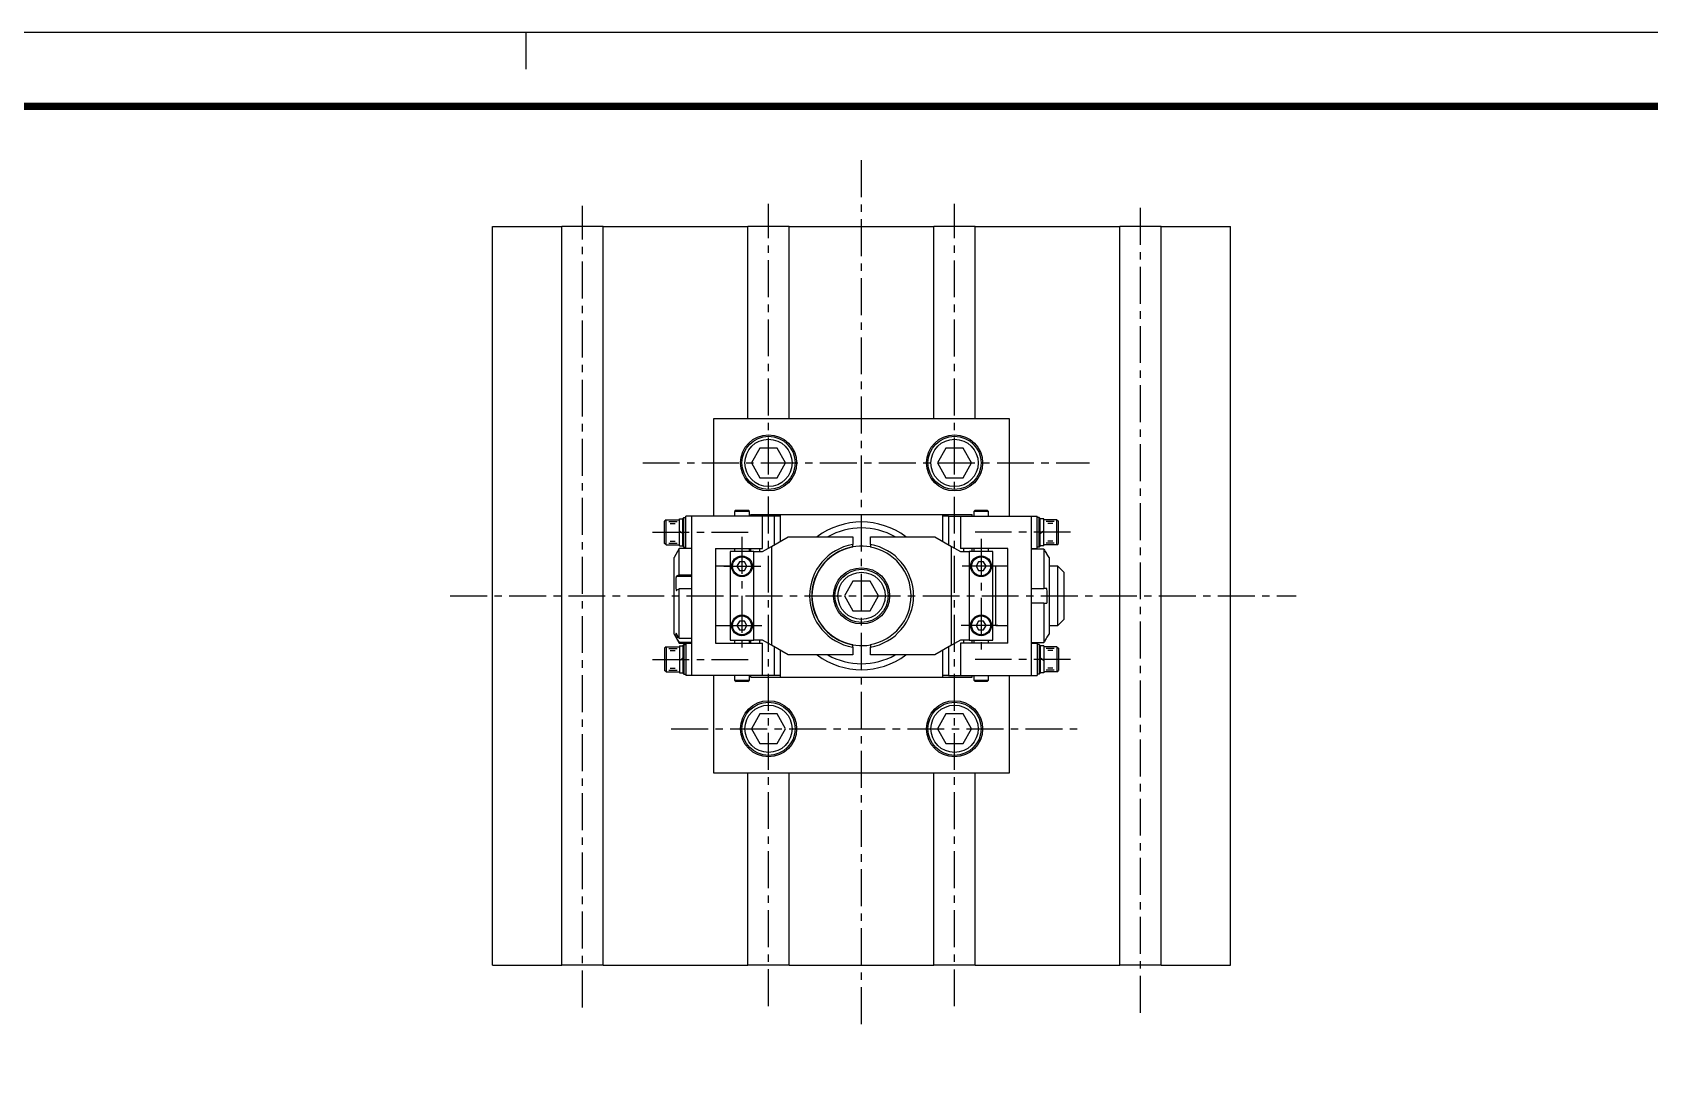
# Model space of a CAD drawing. Extents: x 0 to 2102, y 0 to 1485.
# Drawn here: x 548 to 1096, y 1130 to 1485 of the extents above; entities that cross this region are included whole.
import ezdxf

# ---------------------------------------------------------------- set-up
doc = ezdxf.new("R2010")
doc.units = 0
doc.header["$LTSCALE"] = 10
doc.header["$MEASUREMENT"] = 0
doc.linetypes.add('CENTER', pattern=[2, 1.25, -0.25, 0.25, -0.25])
doc.layers.get('0').update_dxf_attribs({"linetype": 'CONTINUOUS'})
doc.layers.add('CL', color=1, linetype='CENTER')

# ---------------------------------------------------------------- blocks, each defined once
blk = doc.blocks.new('12912S')
blk.add_lwpolyline([(-2.9, 5.02), (-5.8, 0), (-2.9, -5.02), (2.9, -5.02), (5.8, 0), (2.9, 5.02)], close=True)
blk.add_circle((0, 0), 9)
at = {"color": 1}
blk.add_circle((0, 0), 8, dxfattribs=at)
blk = doc.blocks.new('04912s')
blk.add_lwpolyline([(-0.85, 1.47), (-1.7, 0), (-0.85, -1.47), (0.85, -1.47), (1.7, 0), (0.85, 1.47)], close=True)
blk.add_circle((0, 0), 3.5)
at = {"color": 1}
blk.add_circle((0, 0), 3.2, dxfattribs=at)
blk = doc.blocks.new('05125')
for p, q in [((-4.7, 1), (-5, 0.7)), ((-5, 0.7), (-5, 0)), ((-5, 0), (5, 0)), ((-4.7, 1), (4.7, 1)), ((4.7, 1), (5, 0.7)), ((5, 0.7), (5, 0))]:
    blk.add_line(p, q)
at = {"color": 1}
blk.add_line((-5, 0.7), (5, 0.7), dxfattribs=at)
blk = doc.blocks.new('05127')
for p, q in [((-4.6, 1.2), (4.6, 1.2)), ((-4.6, 1.2), (-4.6, 0)), ((-4.6, 0), (4.6, 0)), ((0.51, 1.2), (-0.53, 0)), ((4.6, 1.2), (4.6, 0))]:
    blk.add_line(p, q)
blk = doc.blocks.new('05912L')
for p, q in [((-4.25, 4.5), (-3.75, 5)), ((-4.25, 4.5), (-4.25, 0)), ((-4.25, 0), (4.25, 0)), ((-3.75, 5), (3.75, 5)), ((4.25, 4.5), (3.75, 5)), ((4.25, 4.5), (4.25, 0))]:
    blk.add_line(p, q)
at = {"color": 1}
for p, q in [((-4.25, 4.5), (4.25, 4.5)), ((-3.64, 3.52), (-3.64, 0.79)), ((-2.98, 3.1), (-2.98, 1.41)), ((2.98, 3.1), (2.98, 1.41)), ((3.64, 3.52), (3.64, 0.79))]:
    blk.add_line(p, q, dxfattribs=at)
blk = doc.blocks.new('A1G')
blk.add_line((286, 589), (286, 594))
blk.add_lwpolyline([(0, 0), (841, 0), (841, 594), (0, 594)], close=True)
at = {"const_width": 1}
blk.add_lwpolyline([(25, 10), (831, 10), (831, 584), (25, 584)], close=True, dxfattribs=at)

msp = doc.modelspace()

# ---------------------------------------------------------------- linework, layer by layer
for p, q in [((703.6, 1169.26), (703.6, 1419.26)), ((703.6, 1419.26), (727.1, 1419.26)), ((727.1, 1169.26), (727.1, 1419.26)), ((741.1, 1419.26), (727.1, 1419.26)), ((741.1, 1419.26), (790.1, 1419.26)), ((741.1, 1169.26), (741.1, 1419.26)), ((790.1, 1354.26), (790.1, 1419.26)), ((804.1, 1419.26), (790.1, 1419.26)), ((804.1, 1419.26), (853.1, 1419.26)), ((804.1, 1354.26), (804.1, 1419.26)), ((853.1, 1354.26), (853.1, 1419.26)), ((867.1, 1419.26), (853.1, 1419.26)), ((867.1, 1419.26), (916.1, 1419.26)), ((867.1, 1354.26), (867.1, 1419.26)), ((916.1, 1169.26), (916.1, 1419.26)), ((930.1, 1419.26), (916.1, 1419.26)), ((930.1, 1419.26), (953.6, 1419.26)), ((930.1, 1169.26), (930.1, 1419.26)), ((953.6, 1169.26), (953.6, 1419.26)), ((778.6, 1354.26), (878.6, 1354.26)), ((778.6, 1321.26), (778.6, 1354.26)), ((878.6, 1354.26), (878.6, 1321.26)), ((769.1, 1310.26), (769.1, 1321.26)), ((771.1, 1321.26), (769.1, 1321.26)), ((771.1, 1267.26), (771.1, 1321.26)), ((795.1, 1321.26), (771.1, 1321.26)), ((786.1, 1323.26), (785.6, 1322.76)), ((785.6, 1322.76), (785.6, 1321.26)), ((790.6, 1322.76), (785.6, 1322.76)), ((786.1, 1323.26), (790.1, 1323.26)), ((790.6, 1322.76), (790.1, 1323.26)), ((790.6, 1321.26), (790.6, 1322.76)), ((791.1, 1321.26), (791.1, 1321.76)), ((791.1, 1321.76), (801.1, 1321.76)), ((795.1, 1310.26), (795.1, 1321.26)), ((799.1, 1321.26), (795.1, 1321.26)), ((799.1, 1311.57), (799.1, 1321.26)), ((801.1, 1321.26), (799.1, 1321.26)), ((801.1, 1312.72), (801.1, 1321.76)), ((801.1, 1321.76), (856.1, 1321.76)), ((856.1, 1312.72), (856.1, 1321.76)), ((856.1, 1321.76), (866.1, 1321.76)), ((858.1, 1321.26), (856.1, 1321.26)), ((858.1, 1321.26), (858.1, 1311.57)), ((858.1, 1321.26), (862.1, 1321.26)), ((862.1, 1321.26), (886.1, 1321.26)), ((862.1, 1321.26), (862.1, 1310.26)), ((866.1, 1321.26), (866.1, 1321.76)), ((867.1, 1323.26), (866.6, 1322.76)), ((866.6, 1322.76), (866.6, 1321.26)), ((871.6, 1322.76), (866.6, 1322.76)), ((867.1, 1323.26), (871.1, 1323.26)), ((871.6, 1322.76), (871.1, 1323.26)), ((871.6, 1321.26), (871.6, 1322.76)), ((886.1, 1321.26), (886.1, 1267.26)), ((886.1, 1321.26), (888.1, 1321.26)), ((888.1, 1310.26), (888.1, 1321.26)), ((766.83, 1310.26), (765.1, 1307.26)), ((771.1, 1310.26), (766.83, 1310.26)), ((766.83, 1301.38), (766.83, 1310.26)), ((771.1, 1310.26), (769.1, 1310.26)), ((779.1, 1310.26), (794.1, 1310.26)), ((779.1, 1310.26), (779.1, 1278.26)), ((784.1, 1309.26), (784.1, 1279.26)), ((792.1, 1309.26), (784.1, 1309.26)), ((785.6, 1310.26), (785.6, 1309.26)), ((790.6, 1309.26), (790.6, 1310.26)), ((791.1, 1309.26), (791.1, 1310.26)), ((792.1, 1279.26), (792.1, 1309.26)), ((792.1, 1309.26), (795.1, 1309.26)), ((794.1, 1309.26), (794.1, 1310.26)), ((794.1, 1310.26), (795.1, 1310.26)), ((795.1, 1309.26), (798.1, 1310.99)), ((798.1, 1310.99), (803.76, 1314.26)), ((798.1, 1310.99), (798.1, 1277.53)), ((803.76, 1314.26), (825.6, 1314.26)), ((825.6, 1314.26), (825.6, 1311.62)), ((831.6, 1311.62), (831.6, 1314.26)), ((831.6, 1314.26), (853.44, 1314.26)), ((853.44, 1314.26), (859.1, 1310.99)), ((859.1, 1277.53), (859.1, 1310.99)), ((859.1, 1310.99), (862.1, 1309.26)), ((863.1, 1310.26), (862.1, 1310.26)), ((862.1, 1309.26), (865.1, 1309.26)), ((878.1, 1310.26), (863.1, 1310.26)), ((863.1, 1310.26), (863.1, 1309.26)), ((865.1, 1309.26), (865.1, 1279.26)), ((873.1, 1309.26), (865.1, 1309.26)), ((866.1, 1309.26), (866.1, 1310.26)), ((866.6, 1310.26), (866.6, 1309.26)), ((871.6, 1309.26), (871.6, 1310.26)), ((873.1, 1279.26), (873.1, 1309.26)), ((878.1, 1278.26), (878.1, 1310.26)), ((886.1, 1310.26), (888.1, 1310.26)), ((890.37, 1310.06), (886.1, 1310.06)), ((890.37, 1310.06), (890.37, 1296.76)), ((765.1, 1281.86), (765.1, 1307.26)), ((784.1, 1304.26), (779.1, 1304.26)), ((878.1, 1304.26), (874.1, 1304.26)), ((874.1, 1284.26), (874.1, 1304.26)), ((891.4, 1308.26), (891.43, 1308.26)), ((892.1, 1307.26), (891.5, 1308.3)), ((892.1, 1307.26), (892.1, 1281.26)), ((895.1, 1304.26), (892.1, 1304.26)), ((897.1, 1302.26), (895.1, 1304.26)), ((895.1, 1284.26), (895.1, 1304.26)), ((771.1, 1300.84), (765.81, 1300.84)), ((766.83, 1301.38), (771.1, 1301.38)), ((897.1, 1302.26), (897.1, 1286.26)), ((766.83, 1279.93), (766.83, 1296.61)), ((771.1, 1296.61), (766.83, 1296.61)), ((886.1, 1296.76), (890.37, 1296.76)), ((890.37, 1291.76), (886.1, 1291.76)), ((890.37, 1291.76), (890.37, 1278.46)), ((765.1, 1281.26), (765.1, 1281.86)), ((779.1, 1284.26), (784.1, 1284.26)), ((874.1, 1284.26), (878.1, 1284.26)), ((892.1, 1284.26), (895.1, 1284.26)), ((895.1, 1284.26), (897.1, 1286.26)), ((765.1, 1281.26), (766.83, 1278.26)), ((766.7, 1280.15), (765.81, 1280.15)), ((766.83, 1279.93), (771.1, 1279.93)), ((766.83, 1278.26), (766.83, 1278.43)), ((771.1, 1278.43), (766.83, 1278.43)), ((766.83, 1278.26), (771.1, 1278.26)), ((771.1, 1278.26), (769.1, 1278.26)), ((769.1, 1278.26), (769.1, 1267.26)), ((779.1, 1278.26), (794.1, 1278.26)), ((784.1, 1279.26), (792.1, 1279.26)), ((785.6, 1279.26), (785.6, 1278.26)), ((790.6, 1278.26), (790.6, 1279.26)), ((791.1, 1278.26), (791.1, 1279.26)), ((795.1, 1279.26), (792.1, 1279.26)), ((794.1, 1278.26), (794.1, 1279.26)), ((794.1, 1278.26), (795.1, 1278.26)), ((798.1, 1277.53), (795.1, 1279.26)), ((795.1, 1267.26), (795.1, 1278.26)), ((803.76, 1274.26), (798.1, 1277.53)), ((799.1, 1267.26), (799.1, 1276.95)), ((825.6, 1276.9), (825.6, 1274.26)), ((831.6, 1274.26), (831.6, 1276.9)), ((859.1, 1277.53), (853.44, 1274.26)), ((858.1, 1276.95), (858.1, 1267.26)), ((862.1, 1279.26), (859.1, 1277.53)), ((865.1, 1279.26), (862.1, 1279.26)), ((863.1, 1278.26), (862.1, 1278.26)), ((862.1, 1278.26), (862.1, 1267.26)), ((863.1, 1279.26), (863.1, 1278.26)), ((878.1, 1278.26), (863.1, 1278.26)), ((865.1, 1279.26), (873.1, 1279.26)), ((866.1, 1278.26), (866.1, 1279.26)), ((866.6, 1279.26), (866.6, 1278.26)), ((871.6, 1278.26), (871.6, 1279.26)), ((886.1, 1278.46), (890.37, 1278.46)), ((886.1, 1278.26), (888.1, 1278.26)), ((888.1, 1278.26), (888.1, 1267.26)), ((891.43, 1280.26), (891.4, 1280.26)), ((891.5, 1280.22), (892.1, 1281.26)), ((801.1, 1266.76), (801.1, 1275.79)), ((825.6, 1274.26), (803.76, 1274.26)), ((853.44, 1274.26), (831.6, 1274.26)), ((856.1, 1266.76), (856.1, 1275.79)), ((771.1, 1267.26), (769.1, 1267.26)), ((795.1, 1267.26), (771.1, 1267.26)), ((778.6, 1234.26), (778.6, 1267.26)), ((785.6, 1267.26), (785.6, 1265.76)), ((785.6, 1265.76), (786.1, 1265.26)), ((785.6, 1265.76), (790.6, 1265.76)), ((790.1, 1265.26), (790.6, 1265.76)), ((790.6, 1265.76), (790.6, 1267.26)), ((791.1, 1266.76), (791.1, 1267.26)), ((791.1, 1266.76), (801.1, 1266.76)), ((799.1, 1267.26), (795.1, 1267.26)), ((801.1, 1267.26), (799.1, 1267.26)), ((801.1, 1266.76), (856.1, 1266.76)), ((858.1, 1267.26), (856.1, 1267.26)), ((856.1, 1266.76), (866.1, 1266.76)), ((858.1, 1267.26), (862.1, 1267.26)), ((862.1, 1267.26), (886.1, 1267.26)), ((866.1, 1266.76), (866.1, 1267.26)), ((866.6, 1267.26), (866.6, 1265.76)), ((866.6, 1265.76), (867.1, 1265.26)), ((866.6, 1265.76), (871.6, 1265.76)), ((871.1, 1265.26), (871.6, 1265.76)), ((871.6, 1265.76), (871.6, 1267.26)), ((878.6, 1267.26), (878.6, 1234.26)), ((886.1, 1267.26), (888.1, 1267.26)), ((790.1, 1265.26), (786.1, 1265.26)), ((871.1, 1265.26), (867.1, 1265.26)), ((878.6, 1234.26), (778.6, 1234.26)), ((790.1, 1169.26), (790.1, 1234.26)), ((804.1, 1169.26), (804.1, 1234.26)), ((853.1, 1169.26), (853.1, 1234.26)), ((867.1, 1169.26), (867.1, 1234.26)), ((703.6, 1169.26), (727.1, 1169.26)), ((741.1, 1169.26), (727.1, 1169.26)), ((741.1, 1169.26), (790.1, 1169.26)), ((804.1, 1169.26), (790.1, 1169.26)), ((804.1, 1169.26), (853.1, 1169.26)), ((867.1, 1169.26), (853.1, 1169.26)), ((867.1, 1169.26), (916.1, 1169.26)), ((930.1, 1169.26), (916.1, 1169.26)), ((930.1, 1169.26), (953.6, 1169.26))]:
    msp.add_line(p, q)
for centre in [(797.1, 1339.26), (860.1, 1339.26), (828.6, 1294.26), (797.1, 1249.26), (860.1, 1249.26)]:
    msp.add_circle(centre, 9.5)
for radius, start, end in [(25, 53.1301, 126.8699), (23, 60.4082, 119.5918), (17.62, 99.8052, 260.1948), (16.85, 79.7443, 280.2557), (16.78, 100.3021, 259.6979), (17.62, 279.8052, 80.1948), (16.78, 280.3021, 79.6979), (25, 233.1301, 306.8699), (23, 240.4082, 299.5918)]:
    msp.add_arc((828.6, 1294.26), radius, start, end)
for points, knots in [([(825.6, 1310.76), (825.6, 1311.02), (825.6, 1311.3), (825.6, 1311.59), (825.6, 1311.62)], [0.0288813, 0.0288813, 0.0288813, 0.0288813, 0.8991462, 1, 1, 1, 1]), ([(831.6, 1311.62), (831.6, 1311.49), (831.6, 1311.2), (831.6, 1310.92), (831.6, 1310.76)], [0, 0, 0, 0, 0.4522531, 0.9711223, 0.9711223, 0.9711223, 0.9711223]), ([(890.37, 1310.06), (890.65, 1309.57), (890.99, 1308.97), (891.33, 1308.37), (891.4, 1308.26)], [0, 0, 0, 0, 0.815701, 1, 1, 1, 1]), ([(765.81, 1300.84), (765.79, 1300.65), (765.63, 1299.06), (765.72, 1297.47), (765.81, 1296.07)], [0, 0, 0, 0, 0.122118, 1, 1, 1, 1]), ([(766.83, 1301.38), (766.56, 1301.23), (766.21, 1301.05), (765.87, 1300.87), (765.81, 1300.84)], [0, 0, 0, 0, 0.815694, 1, 1, 1, 1]), ([(765.81, 1296.07), (765.87, 1296.1), (766.21, 1296.28), (766.56, 1296.46), (766.83, 1296.61)], [0, 0, 0, 0, 0.184294, 1, 1, 1, 1]), ([(891.4, 1296.76), (891.33, 1296.76), (890.99, 1296.76), (890.65, 1296.76), (890.37, 1296.76)], [0, 0, 0, 0, 0.184303, 1, 1, 1, 1]), ([(891.4, 1291.76), (891.42, 1291.96), (891.58, 1293.62), (891.48, 1295.29), (891.4, 1296.76)], [0, 0, 0, 0, 0.122119, 1, 1, 1, 1]), ([(890.37, 1291.76), (890.65, 1291.76), (890.99, 1291.76), (891.33, 1291.76), (891.4, 1291.76)], [0, 0, 0, 0, 0.815697, 1, 1, 1, 1]), ([(765.81, 1281.65), (765.72, 1281.21), (765.63, 1280.71), (765.79, 1280.21), (765.81, 1280.15)], [0, 0, 0, 0, 0.87788, 1, 1, 1, 1]), ([(766.83, 1279.93), (766.56, 1280.4), (766.21, 1280.97), (765.87, 1281.55), (765.81, 1281.65)], [0, 0, 0, 0, 0.815701, 1, 1, 1, 1]), ([(765.81, 1280.15), (765.87, 1280.05), (766.21, 1279.47), (766.56, 1278.9), (766.83, 1278.43)], [0, 0, 0, 0, 0.1843, 1, 1, 1, 1]), ([(825.6, 1276.9), (825.6, 1277.03), (825.6, 1277.32), (825.6, 1277.6), (825.6, 1277.75)], [0, 0, 0, 0, 0.4522531, 0.9711223, 0.9711223, 0.9711223, 0.9711223]), ([(831.6, 1277.75), (831.6, 1277.5), (831.6, 1277.21), (831.6, 1276.93), (831.6, 1276.9)], [0.0288813, 0.0288813, 0.0288813, 0.0288813, 0.8991462, 1, 1, 1, 1]), ([(891.4, 1280.26), (891.11, 1279.75), (890.76, 1279.14), (890.42, 1278.54), (890.37, 1278.46)], [0, 0, 0, 0, 0.853965, 1, 1, 1, 1])]:
    msp.add_open_spline(points, degree=3, knots=knots)
at = {"layer": 'CL'}
for p, q in [((828.6, 1149.26), (828.6, 1442.03)), ((734.1, 1154.93), (734.1, 1426.27)), ((797.1, 1155.34), (797.1, 1426.95)), ((860.1, 1155.33), (860.1, 1426.95)), ((923.1, 1153.08), (923.1, 1426.95)), ((754.49, 1339.26), (905.85, 1339.26)), ((757.77, 1315.76), (790.15, 1315.76)), ((899.43, 1315.76), (867.06, 1315.76)), ((788.1, 1314.23), (788.1, 1275.72)), ((869.1, 1313.61), (869.1, 1275.34)), ((782.01, 1304.26), (794.92, 1304.26)), ((875.19, 1304.26), (862.29, 1304.26)), ((689.31, 1294.26), (975.75, 1294.26)), ((782.48, 1284.26), (794.83, 1284.26)), ((874.72, 1284.26), (862.38, 1284.26)), ((757.77, 1272.76), (790.15, 1272.76)), ((899.43, 1272.76), (867.06, 1272.76)), ((764.13, 1249.26), (901.6, 1249.26))]:
    msp.add_line(p, q, dxfattribs=at)

# ---------------------------------------------------------------- block references
at = {"xscale": 2.5, "yscale": 2.5, "zscale": 2.5}
msp.add_blockref('A1G', (0, 0), dxfattribs=at)
for name, p in [('12912S', (797.1, 1339.26)), ('12912S', (860.1, 1339.26)), ('04912s', (788.1, 1304.26)), ('04912s', (869.1, 1304.26)), ('12912S', (828.6, 1294.26)), ('04912s', (788.1, 1284.26)), ('04912s', (869.1, 1284.26)), ('12912S', (797.1, 1249.26)), ('12912S', (860.1, 1249.26))]:
    msp.add_blockref(name, p)
for name, p, rotation in [('05127', (768.1, 1315.76), 90), ('05125', (769.1, 1315.76), 90), ('05912L', (766.9, 1315.76), 90), ('05125', (888.1, 1272.76), 270), ('05127', (889.1, 1272.76), 270), ('05912L', (890.3, 1272.76), 270)]:
    msp.add_blockref(name, p, dxfattribs=dict(rotation=rotation))
at = {"xscale": -1}
for name, p, rotation in [('05125', (888.1, 1315.76), 270), ('05127', (889.1, 1315.76), 270), ('05912L', (890.3, 1315.76), 270), ('05912L', (766.9, 1272.76), 90), ('05127', (768.1, 1272.76), 90), ('05125', (769.1, 1272.76), 90)]:
    msp.add_blockref(name, p, dxfattribs=dict(at, rotation=rotation))

doc.saveas('drawing.dxf')
